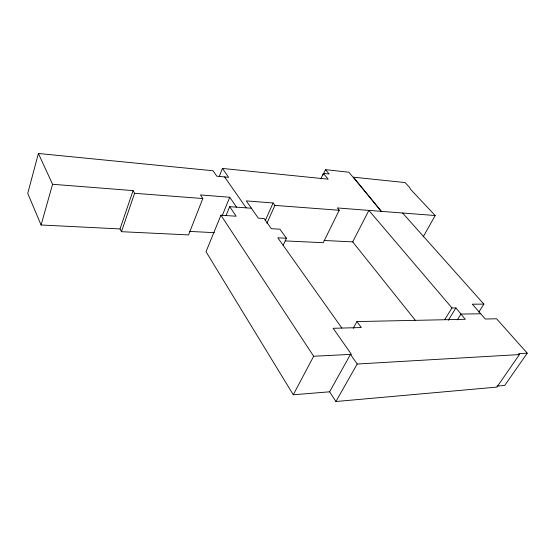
<?xml version="1.0" encoding="UTF-8"?>
<svg xmlns="http://www.w3.org/2000/svg" width="555" height="555" viewBox="0 0 555 555"><rect width="100%" height="100%" fill="white"/><g stroke="black" fill="none" stroke-linecap="round" stroke-linejoin="round"><path stroke-width="0.83" d="M219.246 176.448L222.423 168.442L228.646 177.316L216.804 176.192L213.085 170.767L38.392 153.478L27.75 193.411L41.084 224.997L120.033 228.938L121.462 231.692L188.561 234.911L202.811 198.53L200.48 194.937L229.756 197.254L236.534 207.168M41.084 224.997L52.579 184.281L38.392 153.478M120.033 228.938L133.082 190.608L52.579 184.281M121.462 231.692L134.594 193.3L133.082 190.608M226.072 215.437L229.694 206.675L236.139 216.214L220.946 215.229L206.016 251.706L293.269 394.765L329.601 391.809L350.476 354.402L351.412 354.361L333.173 328.289L361.305 327.547L356.927 321.574L353.202 328.359M222.319 215.375L229.756 197.254M265.158 220.89L273.095 202.97L246.302 200.896L258.297 218.15L264.131 218.524L271.36 228.709L279.921 229.194L286.429 238.234L283.154 245.296M266.893 223.339L274.878 205.392L273.095 202.97M320.804 178.87L323.371 173.389L329.164 174.006L325.507 169.657L322.961 175.089M423.125 236.964L435.196 215.534L337.343 207.952L339.223 210.262L323.246 242.701L285.409 240.925M293.269 394.765L313.665 356.248L350.476 354.402L357.198 364.024L519.418 354.569L496.878 387.099L335.907 401.522L329.601 391.809M335.907 401.522L357.198 364.024M444.763 319.631L451.964 307.942L455.912 307.949L465.284 319.298L356.927 321.574M448.253 320.318L455.912 307.949M457.299 319.916L460.948 314.081L480.706 313.769M478.812 312.07L483.884 304.126L402.583 213.002M483.884 304.126L472.298 304.202L485.32 319.021L496.572 318.785L527.25 353.181L504.724 385.434L496.989 386.12M527.25 353.181L518.627 353.674L519.418 354.569M324.009 240.475L352.966 241.89M286.429 238.234L277.812 237.811L341.866 328.06M189.748 231.414L214.355 232.663M229.694 206.675L251.325 208.229M274.878 205.392L339.223 210.262M134.594 193.3L202.811 198.53M222.423 168.442L328.192 179.182L323.371 173.389M325.507 169.657L348.804 172.21C359.862 185.058 370.442 198.26 381.167 211.344M435.196 215.534L410.561 189.331L409.396 187.146L405.039 182.553L353.362 177.177L381.445 211.365M451.964 307.942L368.867 210.394L352.696 241.876L415.584 320.624M224.615 176.934L246.149 207.854M220.946 215.229L313.665 356.248"/></g></svg>
